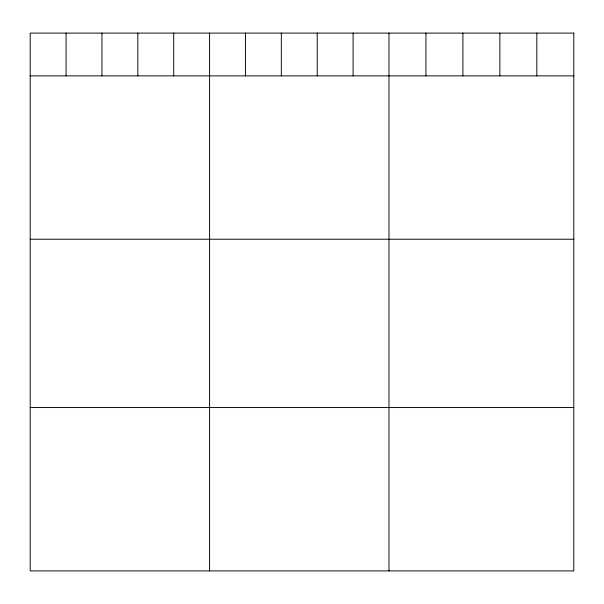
<?xml version="1.0" encoding="UTF-8"?>
<svg xmlns="http://www.w3.org/2000/svg" width="604" height="604" viewBox="0 0 604 604"><rect width="100%" height="100%" fill="white"/><g stroke="black" fill="none" stroke-linecap="round" stroke-linejoin="round"><path stroke-width="0.91" d="M30.2 75.87L573.8 75.87M30.2 239.229L573.8 239.229M30.2 407.549L573.8 407.549M536.835 33.092L536.835 75.87M499.87 33.092L499.87 75.87M462.906 33.092L462.906 75.87M425.941 33.092L425.941 75.87M388.976 33.092L388.976 570.908M353.098 33.092L353.098 75.87M317.221 33.092L317.221 75.87M281.343 33.092L281.343 75.87M245.466 33.092L245.466 75.87M209.588 33.092L209.588 570.908M173.71 33.092L173.71 75.87M137.833 33.092L137.833 75.87M101.955 33.092L101.955 75.87M66.078 33.092L66.078 75.87M573.8 33.092L30.2 33.092L30.2 570.908L573.8 570.908L573.8 33.092"/></g></svg>
